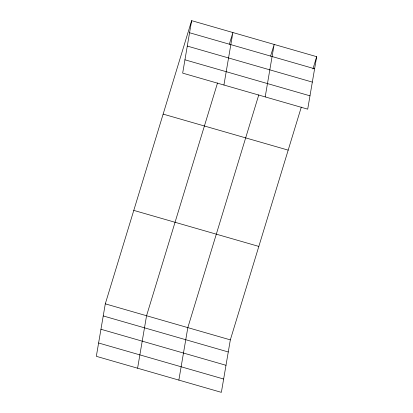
<?xml version="1.0" encoding="UTF-8"?>
<svg xmlns="http://www.w3.org/2000/svg" width="413" height="413" viewBox="0 0 413 413"><rect width="100%" height="100%" fill="white"/><g stroke="black" fill="none" stroke-linecap="round" stroke-linejoin="round"><path stroke-width="0.62" d="M191.632 20.65L182.665 73.127L307.706 109.156L316.673 56.679L191.632 20.65L105.294 303.844L96.327 356.321L221.368 392.35L230.335 339.873L301.304 107.096M137.591 368.21L146.558 315.733L217.527 82.956M223.929 85.016L232.896 32.539L229.334 44.222M178.855 380.099L187.822 327.623L258.791 94.845M265.192 96.905L274.16 44.428L270.598 56.111M312.925 68.976L316.673 56.679M189.567 32.746L314.608 68.775M187.29 46.07L312.331 82.099M184.941 59.802L309.982 95.826M163.14 114.107L288.186 150.131M133.786 210.393L258.827 246.422M105.294 303.844L230.335 339.873M103.229 315.94L228.27 351.969M100.948 329.264L225.994 365.293M98.604 342.996L223.645 379.026"/></g></svg>
